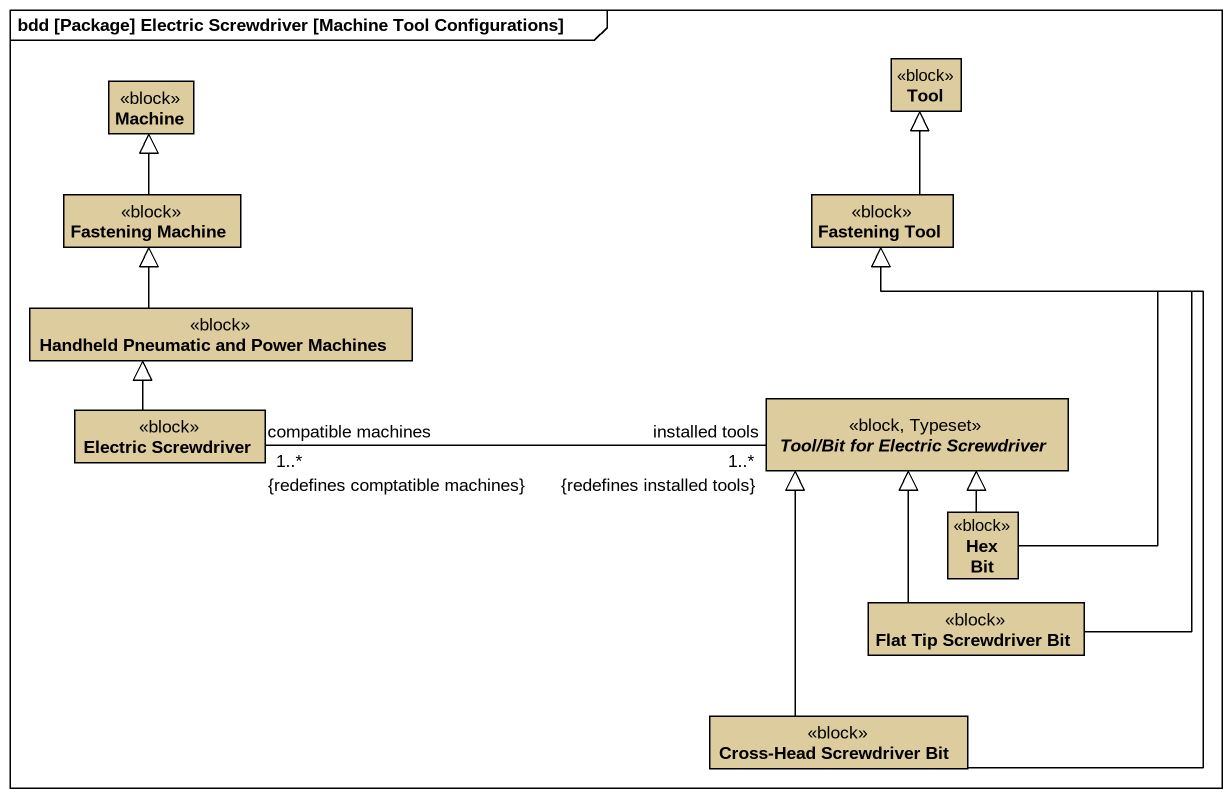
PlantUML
@startuml
mainframe bdd [Package] Electric Screwdriver [Machine Tool Configurations]
hide circle
hide empty members
class Machine <<block>> #DDCD9E
class Tool <<block>> #DDCD9E
class "Fastening Machine" as Fastening_Machine <<block>> #DDCD9E
class "Fastening Tool" as Fastening_Tool <<block>> #DDCD9E
class "Handheld Pneumatic and Power Machines" as Handheld_Pneumatic_and <<block>> #DDCD9E
class "Electric Screwdriver" as Electric_Screwdriver <<block>> #DDCD9E
abstract class "Tool/Bit for Electric Screwdriver" as Tool_Bit_for_Electric <<block, Typeset>> #DDCD9E
class "Hex Bit" as Hex_Bit <<block>> #DDCD9E
class "Flat Tip Screwdriver Bit" as Flat_Tip_Screwdriver_Bit <<block>> #DDCD9E
class "Cross-Head Screwdriver Bit" as Cross_Head_Screwdriver_Bit <<block>> #DDCD9E
Fastening_Machine -up-|> Machine
Fastening_Tool -up-|> Tool
Handheld_Pneumatic_and -up-|> Fastening_Machine
Electric_Screwdriver -up-|> Handheld_Pneumatic_and
Electric_Screwdriver "compatible machines\n1..*\n{redefines comptatible machines}" -right- "installed tools\n1..*\n{redefines installed tools}" Tool_Bit_for_Electric
Hex_Bit -up-|> Fastening_Tool
Hex_Bit -up-|> Tool_Bit_for_Electric
Flat_Tip_Screwdriver_Bit -up-|> Fastening_Tool
Flat_Tip_Screwdriver_Bit -up-|> Tool_Bit_for_Electric
Cross_Head_Screwdriver_Bit -up-|> Fastening_Tool
Cross_Head_Screwdriver_Bit -up-|> Tool_Bit_for_Electric
@enduml
